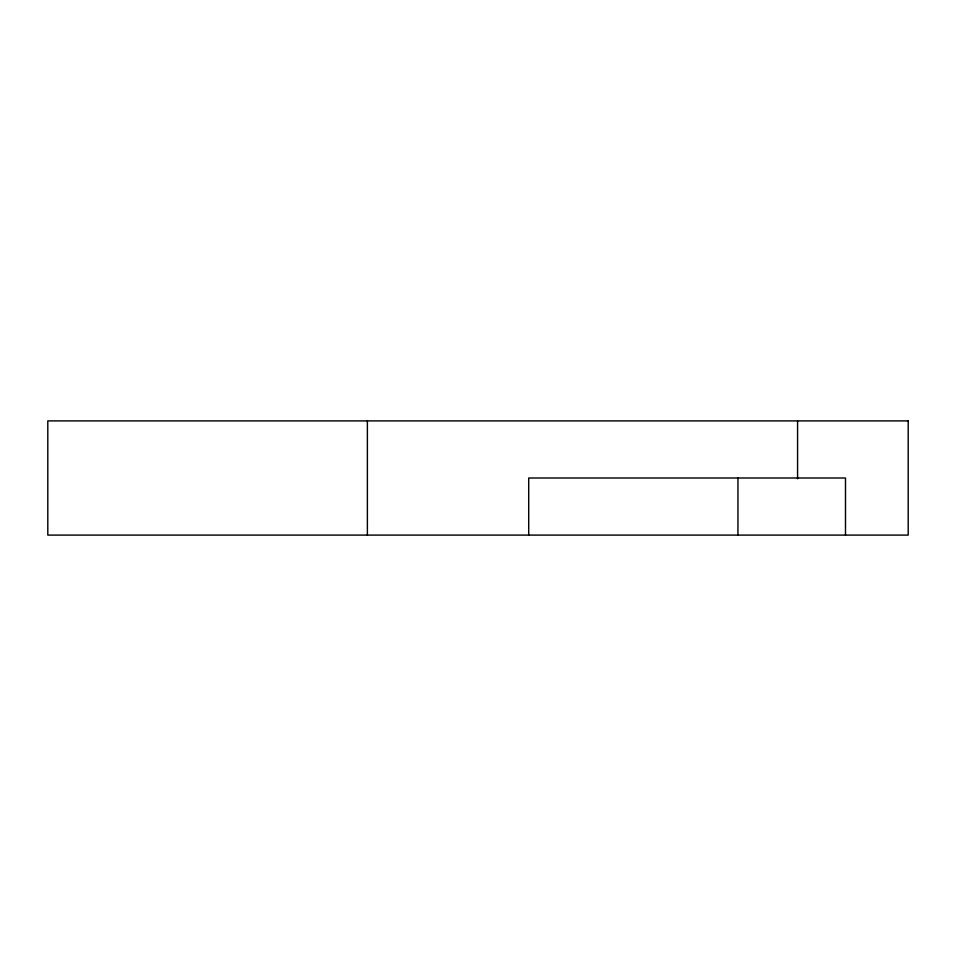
<?xml version="1.0" encoding="UTF-8"?>
<svg xmlns="http://www.w3.org/2000/svg" width="956" height="956" viewBox="0 0 956 956"><rect width="100%" height="100%" fill="white"/><g stroke="black" fill="none" stroke-linecap="round" stroke-linejoin="round"><path stroke-width="1.43" d="M845.498 535.097L845.498 478L528.704 478L528.704 535.097M797.579 420.903L797.579 478.741M737.948 478L737.948 535.097M367.379 420.903L367.379 535.097M908.2 420.903L47.8 420.903L47.8 535.097L908.2 535.097L908.2 420.903"/></g></svg>
